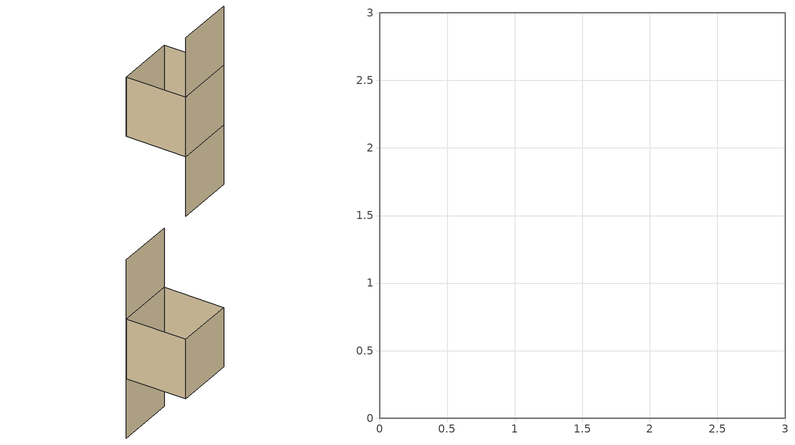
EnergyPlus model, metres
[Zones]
ZONE ONE
 wall adiabatic (TESTSURFACE): 0,0 3,0 3,3 0,3 0,0 z0:3; 0,0 3,0 z3:6; 0,0 3,0 z-3:0
[Site:Location]
GOLDEN COLORADO: Latitude {deg}=39.8; Longitude {deg}=-104.9; Time Zone {hr}=-7; Elevation {m}=1609
[Site:HeightVariation]
Wind Speed Profile Exponent=0.22; Wind Speed Profile Boundary Layer Thickness {m}=370; Air Temperature Gradient Coefficient {K/m}=0
[Site:GroundReflectance]
0, 0, 0, 0, 0, 0, 0, 0, 0, 0, 0, 0
[Building]
TestIntHeatGain-100Conv: North Axis {deg}=0; Terrain=Country; Loads Convergence Tolerance Value=0.04; Temperature Convergence Tolerance Value {deltaC}=0.004; Solar Distribution=FullInteriorAndExterior; Minimum Number of Warmup Days=6
[Material]
LAYER 1: Roughness=Smooth; Thickness {m}=0.2; Conductivity {W/m-K}=0.14; Density {kg/m3}=500; Specific Heat {J/kg-K}=2500; Thermal Absorptance=0.000001; Solar Absorptance=0.000001; Visible Absorptance=0.000001
[Construction]
TESTSURFACE: LAYER 1
[Zone]
ZONE ONE: Type=1; Multiplier=1; Ceiling Height {m}=3; Volume {m3}=27
[OtherEquipment]
ZONE ONE OthEq 1: Zone or ZoneList=ZONE ONE; Schedule=Sch 1; Design Level Calculation Method=EquipmentLevel; Design Level {W}=2700; Fraction Latent=0; Fraction Radiant=0; Fraction Lost=0
[ZoneControl:Thermostat]
Zone 1 Thermostat: Zone or ZoneList=ZONE ONE; Control Type Schedule=Zone Control Type Sched; Control 1=HeatCool Setpoints Set 1
[ThermostatSetpoint:SingleHeatingOrCooling]
HeatCool Setpoints Set 1: Setpoint Temperature Schedule=HeatCool Setpoints
[Zone equipment]
ZONE ONE: Zone1Air
[ZoneHVAC:IdealLoadsAirSystem]
Zone1Air: Maximum Heating Supply Air Temperature {C}=50; Minimum Cooling Supply Air Temperature {C}=5; Maximum Heating Supply Air Humidity Ratio {kgWater/kgDryAir}=0.01; Minimum Cooling Supply Air Humidity Ratio {kgWater/kgDryAir}=0.01; Dehumidification Control Type=ConstantSupplyHumidityRatio; Humidification Control Type=ConstantSupplyHumidityRatio
[Schedule:Day:Hourly]
Day Sch 1: 1, 1, 1, 1, 1, 1, 1, 1, 1, 1, 1, 1, 1, 1, 1, 1, 1, 1, 1, 1, 1, 1, 1, 1
Day Sch 2: 0, 0, 0, 0, 0, 0, 0, 0, 0, 0, 0, 0, 0, 0, 0, 0, 0, 0, 0, 0, 0, 0, 0, 0
Zone HeatCool Setpoint All Days: 20, 20, 20, 20, 20, 20, 20, 20, 20, 20, 20, 20, 20, 20, 20, 20, 20, 20, 20, 20, 20, 20, 20, 20
Control Type All Days-HeatCool: 3, 3, 3, 3, 3, 3, 3, 3, 3, 3, 3, 3, 3, 3, 3, 3, 3, 3, 3, 3, 3, 3, 3, 3
[Schedule:Week:Daily]
Week Sch 1: Day Sch 1, Day Sch 1, Day Sch 1, Day Sch 1, Day Sch 1, Day Sch 1, Day Sch 1, Day Sch 1, Day Sch 1, Day Sch 1, Day Sch 1, Day Sch 1
Week Sch 2: Day Sch 2, Day Sch 2, Day Sch 2, Day Sch 2, Day Sch 2, Day Sch 2, Day Sch 2, Day Sch 2, Day Sch 2, Day Sch 2, Day Sch 2, Day Sch 2
Zone HeatCool Setpoint All Weeks: Zone HeatCool Setpoint All Days, Zone HeatCool Setpoint All Days, Zone HeatCool Setpoint All Days, Zone HeatCool Setpoint All Days, Zone HeatCool Setpoint All Days, Zone HeatCool Setpoint All Days, Zone HeatCool Setpoint All Days, Zone HeatCool Setpoint All Days, Zone HeatCool Setpoint All Days, Zone HeatCool Setpoint All Days, Zone HeatCool Setpoint All Days, Zone HeatCool Setpoint All Days
Control Type All Weeks-HeatCool: Control Type All Days-HeatCool, Control Type All Days-HeatCool, Control Type All Days-HeatCool, Control Type All Days-HeatCool, Control Type All Days-HeatCool, Control Type All Days-HeatCool, Control Type All Days-HeatCool, Control Type All Days-HeatCool, Control Type All Days-HeatCool, Control Type All Days-HeatCool, Control Type All Days-HeatCool, Control Type All Days-HeatCool
[Schedule:Year]
Sch 1: Week Sch 2, 1, 1, 7, 31, Week Sch 1, 8, 1, 8, 7, Week Sch 2, 8, 8, 12, 31
HeatCool Setpoints: Zone HeatCool Setpoint All Weeks, 1, 1, 12, 31
Zone Control Type Sched: Control Type All Weeks-HeatCool, 1, 1, 12, 31
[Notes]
ASHRAE Analytical TestIntHeatGain-100Conv.idf
Basic file description: ASHRAE Analytical Test-Internal Heat Gain/Convective & Radiative.
Author:   R. H. Henninger,  GARD Analytics, Inc.
Date:     January 17, 2001
Run:      Step change in internal heat gain
Building: Cube 3m x 3m x 3m, one surface type.
Internal: 2700 watts, 100% convective.
System:   Zone temperature kept constant at initial outdoor temperature.
Plant:    None.
Modified: Conforms with Beta 4 input
Material layer names follow:
